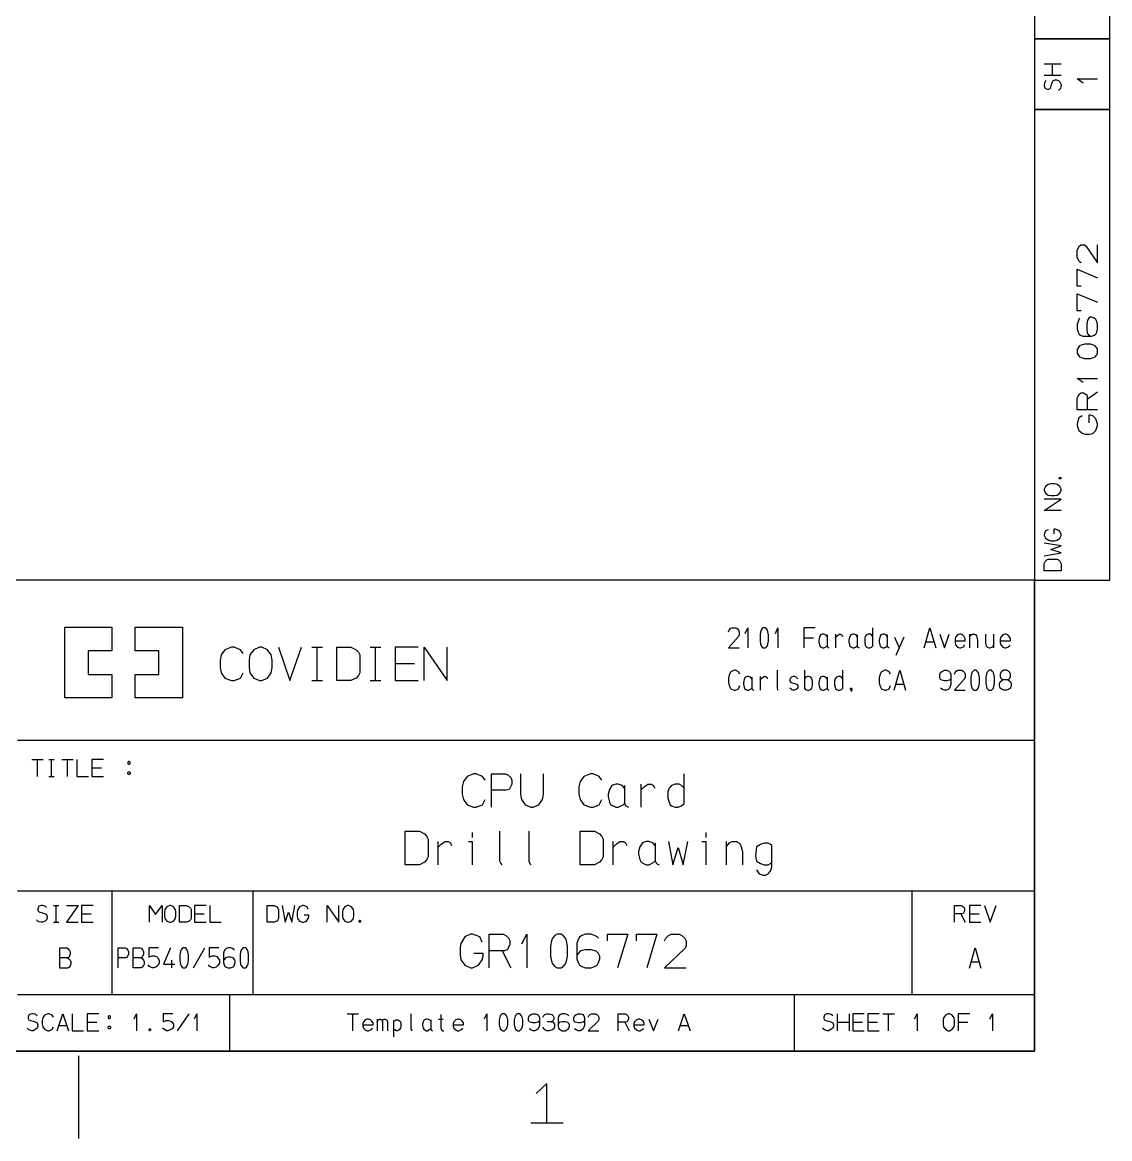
# Model space of a CAD drawing. Header units: millimetres. Extents: x 0 to 1189, y 35 to 806.
# Drawn here: x 866.8 to 1184.4, y 36 to 362.1 of the extents above; entities that cross this region are included whole.
import ezdxf

# ---------------------------------------------------------------- set-up
doc = ezdxf.new("R2010")
doc.units = ezdxf.units.MM
doc.layers.add('Pen 1', color=7, linetype='Continuous')

msp = doc.modelspace()

# ---------------------------------------------------------------- linework, layer by layer
at = {"layer": 'Pen 1', "color": 7, "lineweight": 30}
for p, q in [((1165.32, 349.92), (1170.25, 349.92)), ((1167.75, 346.55), (1167.75, 349.92)), ((1170.25, 346.55), (1165.32, 346.55)), ((1177.9, 252.02), (1180.88, 254.2)), ((1104.38, 183.4), (1104.38, 179.35)), ((1143.47, 183.4), (1143.47, 179.35)), ((1150.55, 183.4), (1150.55, 179.35)), ((951.35, 179.62), (954.47, 179.62)), ((952.95, 169.82), (952.95, 179.62)), ((968.4, 179.62), (971.53, 179.62)), ((970, 169.82), (970, 179.62)), ((1095.07, 182.32), (1097.9, 182.32)), ((1121.6, 182.48), (1123, 179.35)), ((1124.35, 182.48), (1121.97, 177.12)), ((1130.78, 181.18), (1133.15, 181.18)), ((975.7, 174.8), (981.35, 174.8)), ((951.35, 169.82), (954.47, 169.82)), ((968.4, 169.82), (971.53, 169.82)), ((1082.38, 171.02), (1082.38, 166.98)), ((1121.97, 168.8), (1124.35, 168.8)), ((865.42, 152.38), (1162.45, 152.38)), ((869.55, 146.75), (872.9, 146.75)), ((871.22, 141.85), (871.22, 146.75)), ((874.55, 146.75), (876.12, 146.75)), ((875.35, 141.85), (875.35, 146.75)), ((878.35, 146.75), (881.7, 146.75)), ((880.03, 141.85), (880.03, 146.75)), ((887.15, 144.32), (889.97, 144.32)), ((874.55, 141.85), (876.12, 141.85)), ((1047.45, 139.57), (1047.45, 132.82)), ((998.2, 125.47), (998.2, 123.95)), ((1066.43, 125.47), (1066.43, 123.95)), ((988.15, 122.8), (988.15, 116.05)), ((1039.32, 122.8), (1039.32, 116.05)), ((1072.43, 122.8), (1072.43, 116.05)), ((865.42, 108.38), (1162.45, 108.38)), ((892.92, 108.38), (892.92, 78.12)), ((934.17, 108.38), (934.17, 78.12)), ((1126.7, 108.38), (1126.7, 78.12)), ((875.92, 104.12), (877.5, 104.12)), ((876.72, 99.22), (876.72, 104.12)), ((884.12, 101.7), (886.95, 101.7)), ((917.12, 101.7), (919.95, 101.7)), ((1140.95, 101.7), (1142.25, 99.22)), ((1143.47, 101.7), (1146.3, 101.7)), ((875.92, 99.22), (877.5, 99.22)), ((916.8, 85.88), (920.15, 91.78)), ((910.4, 88.18), (910.4, 85.88)), ((1006.95, 90.9), (1009.55, 85.93)), ((1143.97, 87.68), (1146.35, 87.68)), ((865.42, 78.12), (1162.45, 78.12)), ((927.3, 78.12), (927.3, 61.62)), ((1092.32, 78.12), (1092.32, 61.62)), ((912.17, 67.57), (915.53, 72.5)), ((961.67, 72.5), (965.05, 72.5)), ((963.35, 67.57), (963.35, 72.5)), ((1104.97, 67.57), (1104.97, 72.5)), ((1108.32, 72.5), (1108.32, 67.57)), ((1118.18, 72.5), (1121.55, 72.5)), ((1119.85, 67.57), (1119.85, 72.5)), ((877.47, 69.12), (879.83, 69.12)), ((885.78, 70.07), (888.6, 70.07)), ((970.47, 70.95), (970.47, 67.57)), ((975.22, 70.57), (975.22, 65.75)), ((988.42, 70.95), (989.78, 70.95)), ((1042.78, 70.07), (1044.05, 67.57)), ((1059, 69.12), (1061.35, 69.12)), ((1104.97, 70.07), (1108.32, 70.07)), ((1109.38, 70.07), (1112.2, 70.07)), ((1113.78, 70.07), (1116.6, 70.07)), ((1140.18, 70.07), (1143, 70.07)), ((883.3, 36.03), (883.3, 60.25)), ((1015.33, 40.65), (1024.75, 40.65))]:
    msp.add_line(p, q, dxfattribs=at)
for points in [[(26.55, 776.72), (1162.45, 776.72), (1162.45, 61.62), (26.55, 61.62), (26.55, 776.72)], [(1162.45, 199.12), (1184.45, 199.12), (1184.45, 390.27), (1162.45, 390.27), (1162.45, 199.12)], [(1162.45, 357.27), (1184.45, 357.27), (1162.45, 357.27)], [(1165.9, 345.12), (1165.53, 344.73), (1165.32, 343.9), (1165.32, 343.52), (1165.53, 342.92), (1165.72, 342.73), (1166.3, 342.52), (1166.68, 342.52), (1167.05, 342.73), (1167.25, 343.15), (1167.43, 343.9), (1167.62, 344.52), (1167.95, 345.12), (1168.53, 345.33), (1168.9, 345.33), (1169.47, 345.12), (1169.85, 344.73), (1170.25, 343.9), (1170.25, 343.52), (1170.05, 342.73), (1169.47, 342.15)], [(1176.68, 344.35), (1175, 345.58), (1180.88, 345.58)], [(1162.45, 336.65), (1184.45, 336.65), (1162.45, 336.65)], [(1176.12, 291.83), (1175.68, 292.15), (1175.22, 292.77), (1175, 293.48), (1175, 295.45), (1175.22, 296.1), (1175.68, 296.8), (1176.12, 297.1), (1177.05, 297.1), (1177.5, 296.8), (1180.88, 291.83), (1180.88, 297.1)], [(1176.12, 285), (1175, 285), (1175, 289.95), (1180.88, 287.48)], [(1176.12, 277.85), (1175, 277.85), (1175, 282.8), (1180.88, 280.33)], [(1175.68, 275.65), (1175.45, 275.33), (1175.22, 274.7), (1175, 273.8), (1175, 272.48), (1175.22, 271.58), (1175.53, 271), (1175.9, 270.7), (1176.6, 270.38), (1179.28, 270.38), (1179.95, 270.7), (1180.43, 271), (1180.65, 271.58), (1180.88, 272.48), (1180.88, 273.8), (1180.65, 274.7), (1180.43, 275.33), (1179.95, 275.65), (1179.28, 275.98), (1178.8, 275.98), (1178.35, 275.65), (1177.97, 275.08), (1177.75, 273.8), (1177.75, 272.48), (1177.9, 271.25), (1178.35, 270.7), (1178.8, 270.38)], [(1177.05, 263.92), (1178.8, 263.92), (1179.72, 264.17), (1180.18, 264.42), (1180.65, 265), (1180.88, 265.5), (1180.88, 266.52), (1180.65, 266.98), (1180.18, 267.55), (1179.72, 267.8), (1178.8, 268.05), (1177.05, 268.05), (1176.12, 267.8), (1175.68, 267.55), (1175.22, 266.98), (1175, 266.52), (1175, 265.5), (1175.22, 265), (1175.68, 264.42), (1176.12, 264.17), (1177.05, 263.92)], [(1176.68, 256.9), (1175, 258.1), (1180.88, 258.1)], [(1180.88, 248.93), (1175, 248.93), (1175, 252.35), (1175.22, 252.93), (1175.68, 253.62), (1176.12, 253.88), (1176.82, 253.88), (1177.75, 253.25), (1177.9, 252.6), (1177.9, 248.93)], [(1176.38, 247.12), (1175.45, 246.55), (1175, 244.82), (1175, 244.3), (1175.45, 242.9), (1176.6, 241.95), (1177.28, 241.77), (1178.57, 241.77), (1179.5, 241.95), (1180.43, 242.9), (1180.88, 244.3), (1180.88, 244.82), (1180.43, 246.23), (1179.5, 247.12), (1178.8, 247.38), (1178.35, 247.38), (1178.35, 245.15)], [(1170.1, 229.12), (1170.25, 229.05), (1170.25, 228.85), (1170.1, 228.77), (1169.8, 228.77), (1169.68, 228.85), (1169.68, 229.05), (1169.8, 229.12), (1170.1, 229.12)], [(1165.32, 225.73), (1165.32, 225.43), (1165.72, 224.57), (1166.47, 224), (1167.25, 223.88), (1168.32, 223.88), (1169.1, 224), (1169.85, 224.57), (1170.25, 225.43), (1170.25, 225.73), (1169.85, 226.55), (1169.1, 227.1), (1168.32, 227.25), (1167.25, 227.25), (1166.47, 227.1), (1165.72, 226.55), (1165.32, 225.73)], [(1170.25, 219.48), (1165.32, 219.48), (1170.25, 222.85), (1165.32, 222.85)], [(1166.47, 213.9), (1165.72, 213.55), (1165.32, 212.52), (1165.32, 212.23), (1165.72, 211.38), (1166.68, 210.8), (1167.25, 210.68), (1168.32, 210.68), (1169.1, 210.8), (1169.85, 211.38), (1170.25, 212.23), (1170.25, 212.52), (1169.85, 213.35), (1169.1, 213.9), (1168.53, 214.05), (1168.15, 214.05), (1168.15, 212.7)], [(1165.32, 206.27), (1170.25, 207.12), (1167.25, 208.12), (1170.25, 209.15), (1165.32, 210)], [(1170.25, 201.88), (1165.32, 201.88), (1165.32, 203.95), (1165.72, 204.7), (1166.1, 205.05), (1166.47, 205.25), (1169.1, 205.25), (1169.47, 205.05), (1169.85, 204.7), (1170.25, 203.95), (1170.25, 201.88)], [(1162.45, 199.12), (502.35, 199.12), (502.35, 61.62), (1162.45, 61.62), (1162.45, 199.12)], [(879.17, 164.75), (879.17, 185.38), (892.92, 185.38), (892.92, 178.5), (886.05, 178.5), (886.05, 171.62), (892.92, 171.62), (892.92, 164.75), (879.17, 164.75)], [(899.8, 164.75), (899.8, 171.62), (906.67, 171.62), (906.67, 178.5), (899.8, 178.5), (899.8, 185.38), (913.55, 185.38), (913.55, 164.75), (899.8, 164.75)], [(1073.07, 184.07), (1073.25, 184.55), (1073.65, 185), (1074.07, 185.23), (1075.25, 185.23), (1075.62, 185), (1076.05, 184.55), (1076.25, 184.07), (1076.25, 183.18), (1076.05, 182.7), (1073.07, 179.35), (1076.25, 179.35)], [(1077.97, 183.55), (1078.7, 185.23), (1078.7, 179.35)], [(1082.3, 183.18), (1082.3, 181.4), (1082.45, 180.5), (1082.6, 180.02), (1082.95, 179.57), (1083.25, 179.35), (1083.85, 179.35), (1084.12, 179.57), (1084.47, 180.02), (1084.62, 180.5), (1084.78, 181.4), (1084.78, 183.18), (1084.62, 184.07), (1084.47, 184.55), (1084.12, 185), (1083.85, 185.23), (1083.25, 185.23), (1082.95, 185), (1082.6, 184.55), (1082.45, 184.07), (1082.3, 183.18)], [(1086.78, 183.55), (1087.5, 185.23), (1087.5, 179.35)], [(1098.43, 185.23), (1095.07, 185.23), (1095.07, 179.35)], [(1101.88, 182.7), (1101.53, 183.18), (1100.97, 183.4), (1100.57, 183.4), (1100, 183.18), (1099.68, 182.48), (1099.47, 181.65), (1099.47, 181.18), (1099.68, 180.27), (1099.85, 179.8), (1100.2, 179.57), (1100.57, 179.35), (1100.97, 179.35), (1101.35, 179.57), (1101.7, 179.8), (1101.88, 180.02)], [(1101.88, 183.18), (1101.88, 180.02), (1102.07, 179.57), (1102.45, 179.35)], [(1104.38, 182.32), (1104.88, 182.93), (1105.4, 183.4), (1105.9, 183.4), (1106.25, 183.18), (1106.4, 182.7)], [(1110.68, 182.7), (1110.35, 183.18), (1109.78, 183.4), (1109.38, 183.4), (1108.8, 183.18), (1108.47, 182.48), (1108.28, 181.65), (1108.28, 181.18), (1108.47, 180.27), (1108.65, 179.8), (1109, 179.57), (1109.38, 179.35), (1109.78, 179.35), (1110.15, 179.57), (1110.5, 179.8), (1110.68, 180.02)], [(1110.68, 183.18), (1110.68, 180.02), (1110.88, 179.57), (1111.25, 179.35)], [(1115.28, 182.7), (1114.9, 183.18), (1114.55, 183.4), (1113.93, 183.4), (1113.4, 183.18), (1113.05, 182.7), (1112.88, 182.1), (1112.88, 180.95), (1113.05, 180.27), (1113.2, 179.8), (1113.4, 179.57), (1113.93, 179.35), (1114.35, 179.35), (1114.9, 179.57), (1115.28, 180.02), (1115.28, 185.23)], [(1119.47, 182.7), (1119.15, 183.18), (1118.57, 183.4), (1118.18, 183.4), (1117.6, 183.18), (1117.28, 182.48), (1117.07, 181.65), (1117.07, 181.18), (1117.28, 180.27), (1117.45, 179.8), (1117.8, 179.57), (1118.18, 179.35), (1118.57, 179.35), (1118.95, 179.57), (1119.3, 179.8), (1119.47, 180.02)], [(1119.47, 183.18), (1119.47, 180.02), (1119.68, 179.57), (1120.05, 179.35)], [(1130.28, 179.35), (1131.95, 185.23), (1133.65, 179.35)], [(1134.8, 183.4), (1136.2, 179.35), (1137.55, 183.4)], [(1139.28, 181.4), (1142.25, 181.4), (1142.25, 182.1), (1141.9, 182.7), (1141.47, 183.18), (1140.95, 183.4), (1140.57, 183.4), (1140, 183.18), (1139.45, 182.48), (1139.28, 181.88), (1139.28, 180.95), (1139.45, 180.27), (1140, 179.57), (1140.57, 179.35), (1140.95, 179.35), (1141.47, 179.57), (1141.9, 179.8), (1142.05, 180.27)], [(1143.47, 182.48), (1143.97, 183.18), (1144.32, 183.4), (1145, 183.4), (1145.32, 183.18), (1145.5, 182.93), (1145.65, 182.48), (1145.85, 181.65), (1145.85, 179.35)], [(1148.22, 183.4), (1148.22, 180.73), (1148.38, 180.02), (1148.72, 179.57), (1149.22, 179.35), (1149.55, 179.35), (1150.05, 179.57), (1150.4, 179.8), (1150.55, 180.27)], [(1152.47, 181.4), (1155.45, 181.4), (1155.45, 182.1), (1155.1, 182.7), (1154.7, 183.18), (1154.15, 183.4), (1153.78, 183.4), (1153.2, 183.18), (1152.68, 182.48), (1152.47, 181.88), (1152.47, 180.95), (1152.68, 180.27), (1153.2, 179.57), (1153.78, 179.35), (1154.15, 179.35), (1154.7, 179.57), (1155.1, 179.8), (1155.25, 180.27)], [(931.28, 177.73), (930.5, 178.85), (928.67, 179.62), (927.9, 179.62), (926, 178.85), (924.92, 177.32), (924.55, 175.8), (924.55, 173.65), (924.92, 172.12), (926, 170.57), (927.9, 169.82), (928.67, 169.82), (930.5, 170.57), (931.28, 172.12)], [(936.75, 179.62), (936.12, 179.62), (934.45, 178.85), (933.3, 177.32), (933.08, 175.8), (933.08, 173.65), (933.3, 172.12), (934.45, 170.57), (936.12, 169.82), (936.75, 169.82), (938.42, 170.57), (939.5, 172.12), (939.8, 173.65), (939.8, 175.8), (939.5, 177.32), (938.42, 178.85), (936.75, 179.62)], [(941.6, 179.62), (944.97, 169.82), (948.33, 179.62)], [(958.65, 169.82), (958.65, 179.62), (962.78, 179.62), (964.3, 178.85), (965, 178.1), (965.38, 177.32), (965.38, 172.12), (965, 171.35), (964.3, 170.57), (962.78, 169.82), (958.65, 169.82)], [(982.42, 179.62), (975.7, 179.62), (975.7, 169.82), (982.42, 169.82)], [(984.22, 169.82), (984.22, 179.62), (990.95, 169.82), (990.95, 179.62)], [(1076.43, 171.7), (1076.05, 172.4), (1075.12, 172.85), (1074.75, 172.85), (1073.8, 172.4), (1073.25, 171.48), (1073.07, 170.55), (1073.07, 169.25), (1073.25, 168.35), (1073.8, 167.43), (1074.75, 166.98), (1075.12, 166.98), (1076.05, 167.43), (1076.43, 168.35)], [(1087.28, 172.85), (1087.28, 167.65), (1087.45, 167.2), (1087.6, 166.98)], [(1095.28, 172.85), (1095.28, 167.65), (1095.6, 167.2), (1096.18, 166.98), (1096.57, 166.98), (1097.12, 167.2), (1097.47, 167.65), (1097.68, 168.35), (1097.68, 169.73), (1097.47, 170.32), (1097.12, 170.8), (1096.57, 171.02), (1096.18, 171.02), (1095.6, 170.8), (1095.28, 170.32)], [(1106.47, 170.32), (1106.1, 170.8), (1105.75, 171.02), (1105.12, 171.02), (1104.6, 170.8), (1104.25, 170.32), (1104.07, 169.73), (1104.07, 168.57), (1104.25, 167.88), (1104.4, 167.43), (1104.6, 167.2), (1105.12, 166.98), (1105.55, 166.98), (1106.1, 167.2), (1106.47, 167.65), (1106.47, 172.85)], [(1120.45, 171.7), (1120.05, 172.4), (1119.15, 172.85), (1118.75, 172.85), (1117.8, 172.4), (1117.28, 171.48), (1117.07, 170.55), (1117.07, 169.25), (1117.28, 168.35), (1117.8, 167.43), (1118.75, 166.98), (1119.15, 166.98), (1120.05, 167.43), (1120.45, 168.35)], [(1121.47, 166.98), (1123.15, 172.85), (1124.85, 166.98)], [(1138.05, 170.32), (1137.65, 169.95), (1136.9, 169.73), (1136.18, 169.73), (1135.4, 169.95), (1135.05, 170.1), (1134.88, 170.55), (1134.88, 171.48), (1135.05, 172.18), (1135.6, 172.62), (1136.18, 172.85), (1136.9, 172.85), (1137.5, 172.62), (1137.85, 172.18), (1138.05, 171.48), (1138.05, 168.8), (1137.85, 168.12), (1137.65, 167.65), (1137.28, 167.2), (1136.75, 166.98), (1136.18, 166.98), (1135.6, 167.2), (1135.05, 167.65)], [(1139.07, 171.7), (1139.28, 172.18), (1139.65, 172.62), (1140.07, 172.85), (1141.25, 172.85), (1141.65, 172.62), (1142.05, 172.18), (1142.25, 171.7), (1142.25, 170.8), (1142.05, 170.32), (1139.07, 166.98), (1142.25, 166.98)], [(1143.9, 170.8), (1143.9, 169.02), (1144.05, 168.12), (1144.2, 167.65), (1144.55, 167.2), (1144.85, 166.98), (1145.47, 166.98), (1145.72, 167.2), (1146.07, 167.65), (1146.22, 168.12), (1146.38, 169.02), (1146.38, 170.8), (1146.22, 171.7), (1146.07, 172.18), (1145.72, 172.62), (1145.47, 172.85), (1144.85, 172.85), (1144.55, 172.62), (1144.2, 172.18), (1144.05, 171.7), (1143.9, 170.8)], [(1148.3, 170.8), (1148.3, 169.02), (1148.45, 168.12), (1148.6, 167.65), (1148.95, 167.2), (1149.25, 166.98), (1149.88, 166.98), (1150.12, 167.2), (1150.47, 167.65), (1150.62, 168.12), (1150.78, 169.02), (1150.78, 170.8), (1150.62, 171.7), (1150.47, 172.18), (1150.12, 172.62), (1149.88, 172.85), (1149.25, 172.85), (1148.95, 172.62), (1148.6, 172.18), (1148.45, 171.7), (1148.3, 170.8)], [(1154.35, 170.1), (1155.1, 170.32), (1155.25, 170.55), (1155.45, 171.02), (1155.45, 171.7), (1155.25, 172.18), (1154.88, 172.62), (1154.35, 172.85), (1153.55, 172.85), (1153, 172.62), (1152.68, 172.18), (1152.47, 171.7), (1152.47, 171.02), (1152.68, 170.55), (1152.82, 170.32), (1153.4, 170.1), (1154.5, 170.1), (1154.88, 169.95), (1155.45, 169.5), (1155.65, 169.02), (1155.65, 168.35), (1155.45, 167.65), (1154.88, 167.2), (1154.35, 166.98), (1153.55, 166.98), (1153, 167.2), (1152.47, 167.65), (1152.28, 168.35), (1152.28, 169.02), (1152.47, 169.5), (1153, 169.95), (1153.4, 170.1)], [(1079.88, 170.32), (1079.53, 170.8), (1078.95, 171.02), (1078.57, 171.02), (1078, 170.8), (1077.65, 170.1), (1077.47, 169.25), (1077.47, 168.8), (1077.65, 167.88), (1077.85, 167.43), (1078.2, 167.2), (1078.57, 166.98), (1078.95, 166.98), (1079.35, 167.2), (1079.68, 167.43), (1079.88, 167.65)], [(1079.88, 170.8), (1079.88, 167.65), (1080.07, 167.2), (1080.45, 166.98)], [(1082.38, 169.95), (1082.88, 170.55), (1083.4, 171.02), (1083.9, 171.02), (1084.25, 170.8), (1084.4, 170.32)], [(1093.35, 170.32), (1092.85, 170.8), (1092.35, 171.02), (1092, 171.02), (1091.53, 170.8), (1091.18, 170.55), (1091.03, 170.1), (1091.03, 169.73), (1091.35, 169.25), (1093.05, 168.8), (1093.35, 168.35), (1093.35, 167.65), (1092.85, 167.2), (1092.35, 166.98), (1091.85, 166.98), (1091.53, 167.2), (1091.03, 167.65)], [(1101.88, 170.32), (1101.53, 170.8), (1100.97, 171.02), (1100.57, 171.02), (1100, 170.8), (1099.68, 170.1), (1099.47, 169.25), (1099.47, 168.8), (1099.68, 167.88), (1099.85, 167.43), (1100.2, 167.2), (1100.57, 166.98), (1100.97, 166.98), (1101.35, 167.2), (1101.7, 167.43), (1101.88, 167.65)], [(1101.88, 170.8), (1101.88, 167.65), (1102.07, 167.2), (1102.45, 166.98)], [(1109.12, 167.12), (1109.05, 166.98), (1108.85, 166.98), (1108.78, 167.12), (1108.78, 167.5), (1108.85, 167.65), (1109.05, 167.65), (1109.12, 167.5), (1109.12, 167.12), (1109.05, 166.75), (1108.97, 166.5)], [(882.75, 146.75), (882.75, 141.85), (886.1, 141.85)], [(890.5, 146.75), (887.15, 146.75), (887.15, 141.85), (890.5, 141.85)], [(898.15, 146.18), (897.83, 146.18), (897.62, 145.98), (897.62, 145.48), (897.83, 145.4), (898.15, 145.4), (898.35, 145.6), (898.35, 145.98), (898.15, 146.18)], [(898.35, 142.6), (898.15, 142.43), (897.83, 142.43), (897.62, 142.6), (897.62, 143), (897.83, 143.18), (898.15, 143.18), (898.35, 143), (898.35, 142.6)], [(1002.03, 140.7), (1001.25, 141.85), (999.42, 142.62), (998.65, 142.62), (996.75, 141.85), (995.67, 140.32), (995.3, 138.8), (995.3, 136.62), (995.67, 135.1), (996.75, 133.57), (998.65, 132.82), (999.42, 132.82), (1001.25, 133.57), (1002.03, 135.1)], [(1003.83, 132.82), (1003.83, 142.62), (1007.95, 142.62), (1008.62, 142.25), (1009.47, 141.48), (1009.78, 140.7), (1009.78, 139.57), (1009.03, 138.02), (1008.25, 137.77), (1003.83, 137.77)], [(1012.35, 142.62), (1012.35, 136.62), (1012.58, 135.1), (1013.72, 133.57), (1015.4, 132.82), (1016.03, 132.82), (1017.7, 133.57), (1018.78, 135.1), (1019.08, 136.62), (1019.08, 142.62)], [(1036.12, 140.7), (1035.35, 141.85), (1033.53, 142.62), (1032.78, 142.62), (1030.85, 141.85), (1029.78, 140.32), (1029.4, 138.8), (1029.4, 136.62), (1029.78, 135.1), (1030.85, 133.57), (1032.78, 132.82), (1033.53, 132.82), (1035.35, 133.57), (1036.12, 135.1)], [(1060.18, 138.43), (1059.4, 139.18), (1058.72, 139.57), (1057.5, 139.57), (1056.43, 139.18), (1055.75, 138.43), (1055.35, 137.4), (1055.35, 135.5), (1055.75, 134.35), (1056.05, 133.57), (1056.43, 133.2), (1057.5, 132.82), (1058.35, 132.82), (1059.4, 133.2), (1060.18, 133.95), (1060.18, 142.62)], [(1042.75, 138.43), (1042.05, 139.18), (1040.9, 139.57), (1040.15, 139.57), (1039, 139.18), (1038.3, 138.02), (1037.93, 136.62), (1037.93, 135.88), (1038.3, 134.35), (1038.7, 133.57), (1039.38, 133.2), (1040.15, 132.82), (1040.9, 132.82), (1041.68, 133.2), (1042.35, 133.57), (1042.75, 133.95)], [(1042.75, 139.18), (1042.75, 133.95), (1043.12, 133.2), (1043.88, 132.82)], [(1047.45, 137.77), (1048.45, 138.8), (1049.5, 139.57), (1050.5, 139.57), (1051.2, 139.18), (1051.5, 138.43)], [(978.65, 116.05), (978.65, 125.85), (982.78, 125.85), (984.3, 125.1), (984.97, 124.32), (985.35, 123.55), (985.35, 118.35), (984.97, 117.57), (984.3, 116.82), (982.78, 116.05), (978.65, 116.05)], [(1006.2, 125.85), (1006.2, 117.2), (1006.58, 116.43), (1006.9, 116.05)], [(1014.72, 125.85), (1014.72, 117.2), (1015.1, 116.43), (1015.42, 116.05)], [(1029.8, 116.05), (1029.8, 125.85), (1033.93, 125.85), (1035.45, 125.1), (1036.12, 124.32), (1036.53, 123.55), (1036.53, 118.35), (1036.12, 117.57), (1035.45, 116.82), (1033.93, 116.05), (1029.8, 116.05)], [(988.15, 121.03), (989.15, 122.03), (990.22, 122.8), (991.22, 122.8), (991.9, 122.43), (992.2, 121.65)], [(997.15, 122.8), (998.2, 122.8), (998.2, 116.05)], [(1039.32, 121.03), (1040.3, 122.03), (1041.38, 122.8), (1042.38, 122.8), (1043.05, 122.43), (1043.38, 121.65)], [(1051.65, 121.65), (1050.97, 122.43), (1049.82, 122.8), (1049.07, 122.8), (1047.93, 122.43), (1047.22, 121.28), (1046.85, 119.88), (1046.85, 119.1), (1047.22, 117.57), (1047.6, 116.82), (1048.3, 116.43), (1049.07, 116.05), (1049.82, 116.05), (1050.6, 116.43), (1051.28, 116.82), (1051.65, 117.2)], [(1051.65, 122.43), (1051.65, 117.2), (1052.05, 116.43), (1052.8, 116.05)], [(1055.6, 122.8), (1056.82, 116.05), (1058.43, 121.03), (1059.88, 116.05), (1061.18, 122.8)], [(1065.35, 122.8), (1066.43, 122.8), (1066.43, 116.05)], [(1072.43, 121.28), (1073.43, 122.43), (1074.1, 122.8), (1075.47, 122.8), (1076.1, 122.43), (1076.47, 122.03), (1076.78, 121.28), (1077.18, 119.88), (1077.18, 116.05)], [(1081.32, 114.53), (1082.03, 113.38), (1083.18, 113), (1083.93, 113), (1084.7, 113.38), (1085.38, 114.15), (1085.78, 115.28), (1085.78, 121.65), (1085.38, 121.9), (1084.7, 122.3), (1083.47, 122.3), (1082.4, 121.9), (1081.32, 121.28), (1080.95, 118.6), (1081.32, 117.07), (1082.4, 116.43), (1083.47, 116.05), (1084.7, 116.05), (1085.38, 116.43), (1085.78, 116.68)], [(873.9, 103.55), (873.47, 103.93), (872.67, 104.12), (872.3, 104.12), (871.67, 103.93), (871.5, 103.72), (871.3, 103.15), (871.3, 102.78), (871.5, 102.4), (871.9, 102.2), (872.67, 102.03), (873.28, 101.82), (873.9, 101.5), (874.08, 100.93), (874.08, 100.55), (873.9, 99.97), (873.47, 99.6), (872.67, 99.22), (872.3, 99.22), (871.5, 99.4), (870.92, 99.97)], [(879.72, 104.12), (883.08, 104.12), (879.72, 99.22), (883.08, 99.22)], [(887.47, 104.12), (884.12, 104.12), (884.12, 99.22), (887.47, 99.22)], [(903.92, 99.22), (903.92, 104.12), (905.75, 101.5), (907.62, 104.12), (907.62, 99.22)], [(910.15, 104.12), (909.85, 104.12), (909, 103.72), (908.42, 102.97), (908.33, 102.2), (908.33, 101.12), (908.42, 100.35), (909, 99.6), (909.85, 99.22), (910.15, 99.22), (911, 99.6), (911.53, 100.35), (911.67, 101.12), (911.67, 102.2), (911.53, 102.97), (911, 103.72), (910.15, 104.12)], [(912.72, 99.22), (912.72, 104.12), (914.78, 104.12), (915.55, 103.72), (915.9, 103.35), (916.08, 102.97), (916.08, 100.35), (915.9, 99.97), (915.55, 99.6), (914.78, 99.22), (912.72, 99.22)], [(920.47, 104.12), (917.12, 104.12), (917.12, 99.22), (920.47, 99.22)], [(921.53, 104.12), (921.53, 99.22), (924.88, 99.22)], [(938.3, 99.22), (938.3, 104.12), (940.38, 104.12), (941.12, 103.72), (941.47, 103.35), (941.65, 102.97), (941.65, 100.35), (941.47, 99.97), (941.12, 99.6), (940.38, 99.22), (938.3, 99.22)], [(942.7, 104.12), (943.55, 99.22), (944.53, 102.2), (945.58, 99.22), (946.4, 104.12)], [(950.3, 102.97), (949.97, 103.72), (948.92, 104.12), (948.62, 104.12), (947.8, 103.72), (947.22, 102.78), (947.1, 102.2), (947.1, 101.12), (947.22, 100.35), (947.8, 99.6), (948.62, 99.22), (948.92, 99.22), (949.78, 99.6), (950.3, 100.35), (950.47, 100.93), (950.47, 101.32), (949.12, 101.32)], [(955.9, 99.22), (955.9, 104.12), (959.28, 99.22), (959.28, 104.12)], [(962.12, 104.12), (961.83, 104.12), (961, 103.72), (960.42, 102.97), (960.3, 102.2), (960.3, 101.12), (960.42, 100.35), (961, 99.6), (961.83, 99.22), (962.12, 99.22), (962.97, 99.6), (963.53, 100.35), (963.67, 101.12), (963.67, 102.2), (963.53, 102.97), (962.97, 103.72), (962.12, 104.12)], [(1139.07, 99.22), (1139.07, 104.12), (1141.15, 104.12), (1141.47, 103.93), (1141.9, 103.55), (1142.05, 103.15), (1142.05, 102.6), (1141.68, 101.82), (1141.3, 101.7), (1139.07, 101.7)], [(1146.85, 104.12), (1143.47, 104.12), (1143.47, 99.22), (1146.85, 99.22)], [(1147.88, 104.12), (1149.55, 99.22), (1151.25, 104.12)], [(965.55, 99.35), (965.47, 99.22), (965.28, 99.22), (965.2, 99.35), (965.2, 99.65), (965.28, 99.8), (965.47, 99.8), (965.55, 99.65), (965.55, 99.35)], [(1001.1, 93.45), (1000.42, 94.97), (998.35, 95.75), (997.75, 95.75), (996.05, 94.97), (994.92, 93.07), (994.67, 91.93), (994.67, 89.75), (994.92, 88.22), (996.05, 86.7), (997.75, 85.93), (998.35, 85.93), (1000.03, 86.7), (1001.1, 88.22), (1001.4, 89.38), (1001.4, 90.12), (998.72, 90.12)], [(1003.2, 85.93), (1003.2, 95.75), (1007.33, 95.75), (1008.03, 95.35), (1008.88, 94.6), (1009.17, 93.82), (1009.17, 92.68), (1008.4, 91.15), (1007.65, 90.9), (1003.2, 90.9)], [(1012.72, 92.95), (1014.17, 95.75), (1014.17, 85.93)], [(1021.1, 92.3), (1021.1, 89.38), (1021.4, 87.85), (1021.72, 87.07), (1022.4, 86.32), (1023.03, 85.93), (1024.22, 85.93), (1024.78, 86.32), (1025.45, 87.07), (1025.78, 87.85), (1026.07, 89.38), (1026.07, 92.3), (1025.78, 93.82), (1025.45, 94.6), (1024.78, 95.35), (1024.22, 95.75), (1023.03, 95.75), (1022.4, 95.35), (1021.72, 94.6), (1021.4, 93.82), (1021.1, 92.3)], [(1035.12, 94.6), (1034.75, 94.97), (1033.97, 95.35), (1032.93, 95.75), (1031.3, 95.75), (1030.25, 95.35), (1029.55, 94.85), (1029.18, 94.2), (1028.8, 93.07), (1028.8, 88.6), (1029.18, 87.45), (1029.55, 86.7), (1030.25, 86.32), (1031.3, 85.93), (1032.93, 85.93), (1033.97, 86.32), (1034.75, 86.7), (1035.12, 87.45), (1035.5, 88.6), (1035.5, 89.38), (1035.12, 90.12), (1034.45, 90.78), (1032.93, 91.15), (1031.3, 91.15), (1029.85, 90.9), (1029.18, 90.12), (1028.8, 89.38)], [(1037.7, 93.82), (1037.7, 95.75), (1043.65, 95.75), (1040.68, 85.93)], [(1046.22, 93.82), (1046.22, 95.75), (1052.18, 95.75), (1049.2, 85.93)], [(1054.38, 93.82), (1054.75, 94.6), (1055.53, 95.35), (1056.35, 95.75), (1058.72, 95.75), (1059.47, 95.35), (1060.32, 94.6), (1060.7, 93.82), (1060.7, 92.3), (1060.32, 91.53), (1054.38, 85.93), (1060.7, 85.93)], [(877.8, 85.82), (877.8, 91.72), (879.85, 91.72), (880.2, 91.47), (880.62, 91.03), (880.78, 90.57), (880.78, 89.88), (880.4, 88.97), (880, 88.8), (877.8, 88.8)], [(894.8, 85.88), (894.8, 91.78), (896.85, 91.78), (897.2, 91.55), (897.62, 91.07), (897.78, 90.62), (897.78, 89.93), (897.4, 89.03), (897, 88.88), (894.8, 88.88)], [(899.2, 85.88), (899.2, 91.78), (901.25, 91.78), (901.6, 91.55), (902.03, 91.07), (902.17, 90.62), (902.17, 89.93), (901.8, 89.03), (901.4, 88.88), (899.2, 88.88)], [(906.58, 91.78), (903.78, 91.78), (903.78, 89.03), (904.6, 89.47), (905.35, 89.47), (905.97, 89.25), (906.35, 88.88), (906.78, 88.18), (906.78, 87.25), (906.35, 86.57), (905.78, 86.12), (905.15, 85.88), (904.78, 85.88), (903.97, 86.35), (903.6, 86.8)], [(910.05, 91.78), (908, 87.03), (911.35, 87.03)], [(912.83, 89.7), (912.83, 87.95), (912.97, 87.03), (913.12, 86.57), (913.47, 86.12), (913.78, 85.88), (914.38, 85.88), (914.65, 86.12), (915, 86.57), (915.15, 87.03), (915.3, 87.95), (915.3, 89.7), (915.15, 90.62), (915, 91.07), (914.65, 91.55), (914.38, 91.78), (913.78, 91.78), (913.47, 91.55), (913.12, 91.07), (912.97, 90.62), (912.83, 89.7)], [(924.17, 91.78), (921.4, 91.78), (921.4, 89.03), (922.2, 89.47), (922.95, 89.47), (923.58, 89.25), (923.95, 88.88), (924.38, 88.18), (924.38, 87.25), (923.95, 86.57), (923.38, 86.12), (922.78, 85.88), (922.38, 85.88), (921.58, 86.35), (921.2, 86.8)], [(928.78, 91.07), (928.58, 91.3), (928.2, 91.55), (927.65, 91.78), (926.85, 91.78), (926.33, 91.55), (925.97, 91.22), (925.8, 90.85), (925.6, 90.18), (925.6, 87.5), (925.8, 86.8), (925.97, 86.35), (926.33, 86.12), (926.85, 85.88), (927.65, 85.88), (928.2, 86.12), (928.58, 86.35), (928.78, 86.8), (928.95, 87.5), (928.95, 87.95), (928.78, 88.4), (928.42, 88.8), (927.65, 89.03), (926.85, 89.03), (926.12, 88.88), (925.8, 88.4), (925.6, 87.95)], [(930.42, 89.7), (930.42, 87.95), (930.58, 87.03), (930.72, 86.57), (931.08, 86.12), (931.38, 85.88), (931.97, 85.88), (932.25, 86.12), (932.6, 86.57), (932.75, 87.03), (932.9, 87.95), (932.9, 89.7), (932.75, 90.62), (932.6, 91.07), (932.25, 91.55), (931.97, 91.78), (931.38, 91.78), (931.08, 91.55), (930.72, 91.07), (930.58, 90.62), (930.42, 89.7)], [(1143.47, 85.82), (1145.15, 91.72), (1146.85, 85.82)], [(880, 88.8), (880.4, 88.57), (880.78, 88.12), (880.95, 87.68), (880.95, 86.97), (880.78, 86.53), (880.4, 86.05), (880, 85.82), (877.8, 85.82)], [(901.4, 88.88), (901.8, 88.62), (902.17, 88.18), (902.38, 87.72), (902.38, 87.03), (902.17, 86.57), (901.8, 86.12), (901.4, 85.88), (899.2, 85.88)], [(871.15, 71.93), (870.72, 72.3), (869.92, 72.5), (869.55, 72.5), (868.92, 72.3), (868.75, 72.1), (868.55, 71.53), (868.55, 71.15), (868.75, 70.78), (869.15, 70.57), (869.92, 70.38), (870.53, 70.2), (871.15, 69.88), (871.33, 69.3), (871.33, 68.93), (871.15, 68.35), (870.72, 67.97), (869.92, 67.57), (869.55, 67.57), (868.75, 67.78), (868.17, 68.35)], [(875.92, 71.53), (875.55, 72.1), (874.62, 72.5), (874.25, 72.5), (873.3, 72.1), (872.75, 71.35), (872.58, 70.57), (872.58, 69.5), (872.75, 68.72), (873.3, 67.97), (874.25, 67.57), (874.62, 67.57), (875.55, 67.97), (875.92, 68.72)], [(876.97, 67.57), (878.65, 72.5), (880.33, 67.57)], [(881.38, 72.5), (881.38, 67.57), (884.72, 67.57)], [(889.12, 72.5), (885.78, 72.5), (885.78, 67.57), (889.12, 67.57)], [(892.38, 71.93), (892.05, 71.93), (891.85, 71.72), (891.85, 71.22), (892.05, 71.15), (892.38, 71.15), (892.58, 71.35), (892.58, 71.72), (892.38, 71.93)], [(899.47, 71.07), (900.2, 72.5), (900.2, 67.57)], [(910.75, 72.5), (907.95, 72.5), (907.95, 70.2), (908.78, 70.57), (909.53, 70.57), (910.15, 70.38), (910.53, 70.07), (910.95, 69.5), (910.95, 68.72), (910.53, 68.15), (909.95, 67.78), (909.33, 67.57), (908.95, 67.57), (908.15, 67.97), (907.78, 68.35)], [(917.08, 71.07), (917.8, 72.5), (917.8, 67.57)], [(980.28, 72.5), (980.28, 68.15), (980.47, 67.78), (980.62, 67.57)], [(989.08, 72.3), (989.08, 68.35), (989.28, 67.78), (989.6, 67.57), (989.92, 67.57)], [(1001.78, 71.07), (1002.5, 72.5), (1002.5, 67.57)], [(1006.1, 70.78), (1006.1, 69.3), (1006.25, 68.55), (1006.4, 68.15), (1006.75, 67.78), (1007.05, 67.57), (1007.67, 67.57), (1007.95, 67.78), (1008.28, 68.15), (1008.42, 68.55), (1008.6, 69.3), (1008.6, 70.78), (1008.42, 71.53), (1008.28, 71.93), (1007.95, 72.3), (1007.67, 72.5), (1007.05, 72.5), (1006.75, 72.3), (1006.4, 71.93), (1006.25, 71.53), (1006.1, 70.78)], [(1010.5, 70.78), (1010.5, 69.3), (1010.65, 68.55), (1010.8, 68.15), (1011.15, 67.78), (1011.45, 67.57), (1012.08, 67.57), (1012.35, 67.78), (1012.67, 68.15), (1012.83, 68.55), (1013, 69.3), (1013, 70.78), (1012.83, 71.53), (1012.67, 71.93), (1012.35, 72.3), (1012.08, 72.5), (1011.45, 72.5), (1011.15, 72.3), (1010.8, 71.93), (1010.65, 71.53), (1010.5, 70.78)], [(1017.85, 70.38), (1017.47, 70.07), (1016.7, 69.88), (1015.97, 69.88), (1015.22, 70.07), (1014.88, 70.2), (1014.67, 70.57), (1014.67, 71.35), (1014.88, 71.93), (1015.4, 72.3), (1015.97, 72.5), (1016.7, 72.5), (1017.33, 72.3), (1017.65, 71.93), (1017.85, 71.35), (1017.85, 69.12), (1017.65, 68.55), (1017.47, 68.15), (1017.08, 67.78), (1016.55, 67.57), (1015.97, 67.57), (1015.4, 67.78), (1014.88, 68.15)], [(1018.88, 71.53), (1019.08, 71.93), (1019.42, 72.3), (1020, 72.5), (1020.75, 72.5), (1021.47, 72.3), (1021.88, 71.93), (1022.05, 71.53), (1022.05, 70.95), (1021.88, 70.57), (1021.72, 70.38), (1021.3, 70.2), (1020.15, 70.2)], [(1026.45, 71.93), (1026.28, 72.1), (1025.88, 72.3), (1025.35, 72.5), (1024.55, 72.5), (1024.03, 72.3), (1023.67, 72.05), (1023.47, 71.72), (1023.3, 71.15), (1023.3, 68.93), (1023.47, 68.35), (1023.67, 67.97), (1024.03, 67.78), (1024.55, 67.57), (1025.35, 67.57), (1025.88, 67.78), (1026.28, 67.97), (1026.45, 68.35), (1026.65, 68.93), (1026.65, 69.3), (1026.45, 69.68), (1026.12, 70), (1025.35, 70.2), (1024.55, 70.2), (1023.83, 70.07), (1023.47, 69.68), (1023.3, 69.3)], [(1031.05, 70.38), (1030.68, 70.07), (1029.9, 69.88), (1029.18, 69.88), (1028.43, 70.07), (1028.07, 70.2), (1027.88, 70.57), (1027.88, 71.35), (1028.07, 71.93), (1028.6, 72.3), (1029.18, 72.5), (1029.9, 72.5), (1030.53, 72.3), (1030.85, 71.93), (1031.05, 71.35), (1031.05, 69.12), (1030.85, 68.55), (1030.68, 68.15), (1030.28, 67.78), (1029.75, 67.57), (1029.18, 67.57), (1028.6, 67.78), (1028.07, 68.15)], [(1032.1, 71.53), (1032.28, 71.93), (1032.65, 72.3), (1033.07, 72.5), (1034.28, 72.5), (1034.65, 72.3), (1035.07, 71.93), (1035.25, 71.53), (1035.25, 70.78), (1035.07, 70.38), (1032.1, 67.57), (1035.25, 67.57)], [(1040.9, 67.57), (1040.9, 72.5), (1042.95, 72.5), (1043.3, 72.3), (1043.72, 71.93), (1043.88, 71.53), (1043.88, 70.95), (1043.5, 70.2), (1043.1, 70.07), (1040.9, 70.07)], [(1058.5, 67.57), (1060.18, 72.5), (1061.85, 67.57)], [(1103.55, 71.93), (1103.12, 72.3), (1102.32, 72.5), (1101.95, 72.5), (1101.35, 72.3), (1101.15, 72.1), (1100.95, 71.53), (1100.95, 71.15), (1101.15, 70.78), (1101.57, 70.57), (1102.32, 70.38), (1102.95, 70.2), (1103.55, 69.88), (1103.75, 69.3), (1103.75, 68.93), (1103.55, 68.35), (1103.12, 67.97), (1102.32, 67.57), (1101.95, 67.57), (1101.15, 67.78), (1100.57, 68.35)], [(1112.72, 72.5), (1109.38, 72.5), (1109.38, 67.57), (1112.72, 67.57)], [(1117.15, 72.5), (1113.78, 72.5), (1113.78, 67.57), (1117.15, 67.57)], [(1127.47, 71.07), (1128.2, 72.5), (1128.2, 67.57)], [(1137.62, 72.5), (1137.3, 72.5), (1136.47, 72.1), (1135.9, 71.35), (1135.78, 70.57), (1135.78, 69.5), (1135.9, 68.72), (1136.47, 67.97), (1137.3, 67.57), (1137.62, 67.57), (1138.45, 67.97), (1139, 68.72), (1139.15, 69.5), (1139.15, 70.57), (1139, 71.35), (1138.45, 72.1), (1137.62, 72.5)], [(1143.55, 72.5), (1140.18, 72.5), (1140.18, 67.57)], [(1149.47, 71.07), (1150.2, 72.5), (1150.2, 67.57)], [(892.58, 68.35), (892.38, 68.15), (892.05, 68.15), (891.85, 68.35), (891.85, 68.72), (892.05, 68.93), (892.38, 68.93), (892.58, 68.72), (892.58, 68.35)], [(966.28, 69.3), (969.25, 69.3), (969.25, 69.88), (968.9, 70.38), (968.47, 70.78), (967.95, 70.95), (967.58, 70.95), (967, 70.78), (966.45, 70.2), (966.28, 69.68), (966.28, 68.93), (966.45, 68.35), (967, 67.78), (967.58, 67.57), (967.95, 67.57), (968.47, 67.78), (968.9, 67.97), (969.05, 68.35)], [(970.47, 70.2), (970.6, 70.57), (970.83, 70.78), (971.17, 70.95), (971.47, 70.95), (971.83, 70.78), (972, 70.2), (972, 67.57)], [(972, 70.2), (972.15, 70.78), (972.5, 70.95), (972.85, 70.95), (973.15, 70.78), (973.35, 70.57), (973.5, 70.07), (973.5, 67.57)], [(975.22, 70.2), (975.58, 70.57), (975.88, 70.78), (976.55, 70.78), (976.9, 70.57), (977.25, 70.2), (977.4, 69.68), (977.4, 68.93), (977.25, 68.35), (976.9, 67.78), (976.4, 67.57), (976.08, 67.57), (975.58, 67.78), (975.22, 67.97)], [(986.1, 70.38), (985.75, 70.78), (985.17, 70.95), (984.8, 70.95), (984.22, 70.78), (983.88, 70.2), (983.67, 69.5), (983.67, 69.12), (983.88, 68.35), (984.08, 67.97), (984.4, 67.78), (984.8, 67.57), (985.17, 67.57), (985.55, 67.78), (985.9, 67.97), (986.1, 68.15)], [(986.1, 70.78), (986.1, 68.15), (986.28, 67.78), (986.65, 67.57)], [(992.67, 69.3), (995.65, 69.3), (995.65, 69.88), (995.3, 70.38), (994.9, 70.78), (994.35, 70.95), (993.97, 70.95), (993.4, 70.78), (992.88, 70.2), (992.67, 69.68), (992.67, 68.93), (992.88, 68.35), (993.4, 67.78), (993.97, 67.57), (994.35, 67.57), (994.9, 67.78), (995.3, 67.97), (995.47, 68.35)], [(1021.3, 70.2), (1021.88, 70.07), (1022.25, 69.5), (1022.25, 68.72), (1022.05, 68.15), (1021.72, 67.78), (1020.75, 67.57), (1020, 67.57), (1019.42, 67.78), (1018.88, 68.55)], [(1045.47, 69.3), (1048.45, 69.3), (1048.45, 69.88), (1048.12, 70.38), (1047.7, 70.78), (1047.18, 70.95), (1046.78, 70.95), (1046.2, 70.78), (1045.68, 70.2), (1045.47, 69.68), (1045.47, 68.93), (1045.68, 68.35), (1046.2, 67.78), (1046.78, 67.57), (1047.18, 67.57), (1047.7, 67.78), (1048.12, 67.97), (1048.28, 68.35)], [(1049.8, 70.95), (1051.22, 67.57), (1052.55, 70.95)], [(904.2, 67.72), (904.12, 67.57), (903.95, 67.57), (903.88, 67.72), (903.88, 68.03), (903.95, 68.15), (904.12, 68.15), (904.2, 68.03), (904.2, 67.72)], [(1020.03, 40.65), (1020.03, 52.1), (1016.88, 49.22)]]:
    msp.add_lwpolyline(points, dxfattribs=at)

doc.saveas('drawing.dxf')
